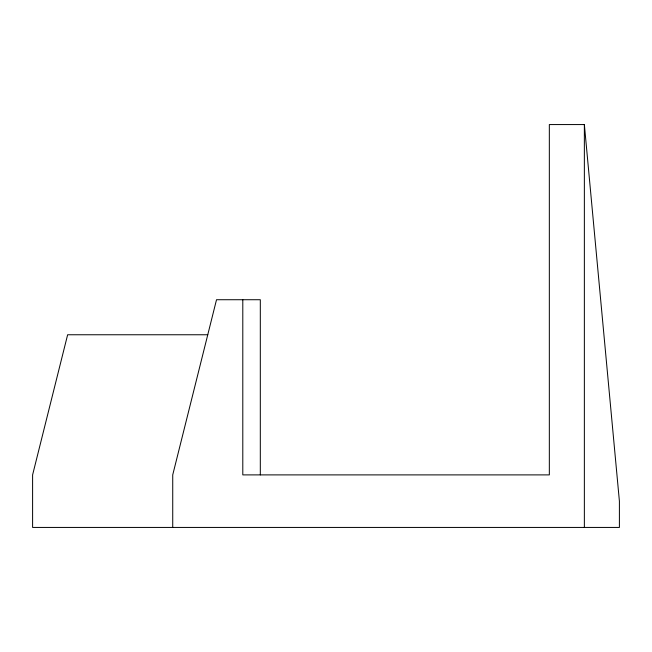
<?xml version="1.0" encoding="UTF-8"?>
<svg xmlns="http://www.w3.org/2000/svg" width="652" height="652" viewBox="0 0 652 652"><rect width="100%" height="100%" fill="white"/><g stroke="black" fill="none" stroke-linecap="round" stroke-linejoin="round"><path stroke-width="0.98" d="M207.768 334.761L67.637 334.761L32.6 474.892L32.6 527.435L619.4 527.435L619.4 501.168L584.363 124.565L549.334 124.565L549.334 474.892L242.797 474.892L242.797 299.724M584.363 124.565L584.363 527.435M260.311 474.892L260.311 299.724L216.521 299.724L172.731 474.892L172.731 527.435"/></g></svg>
